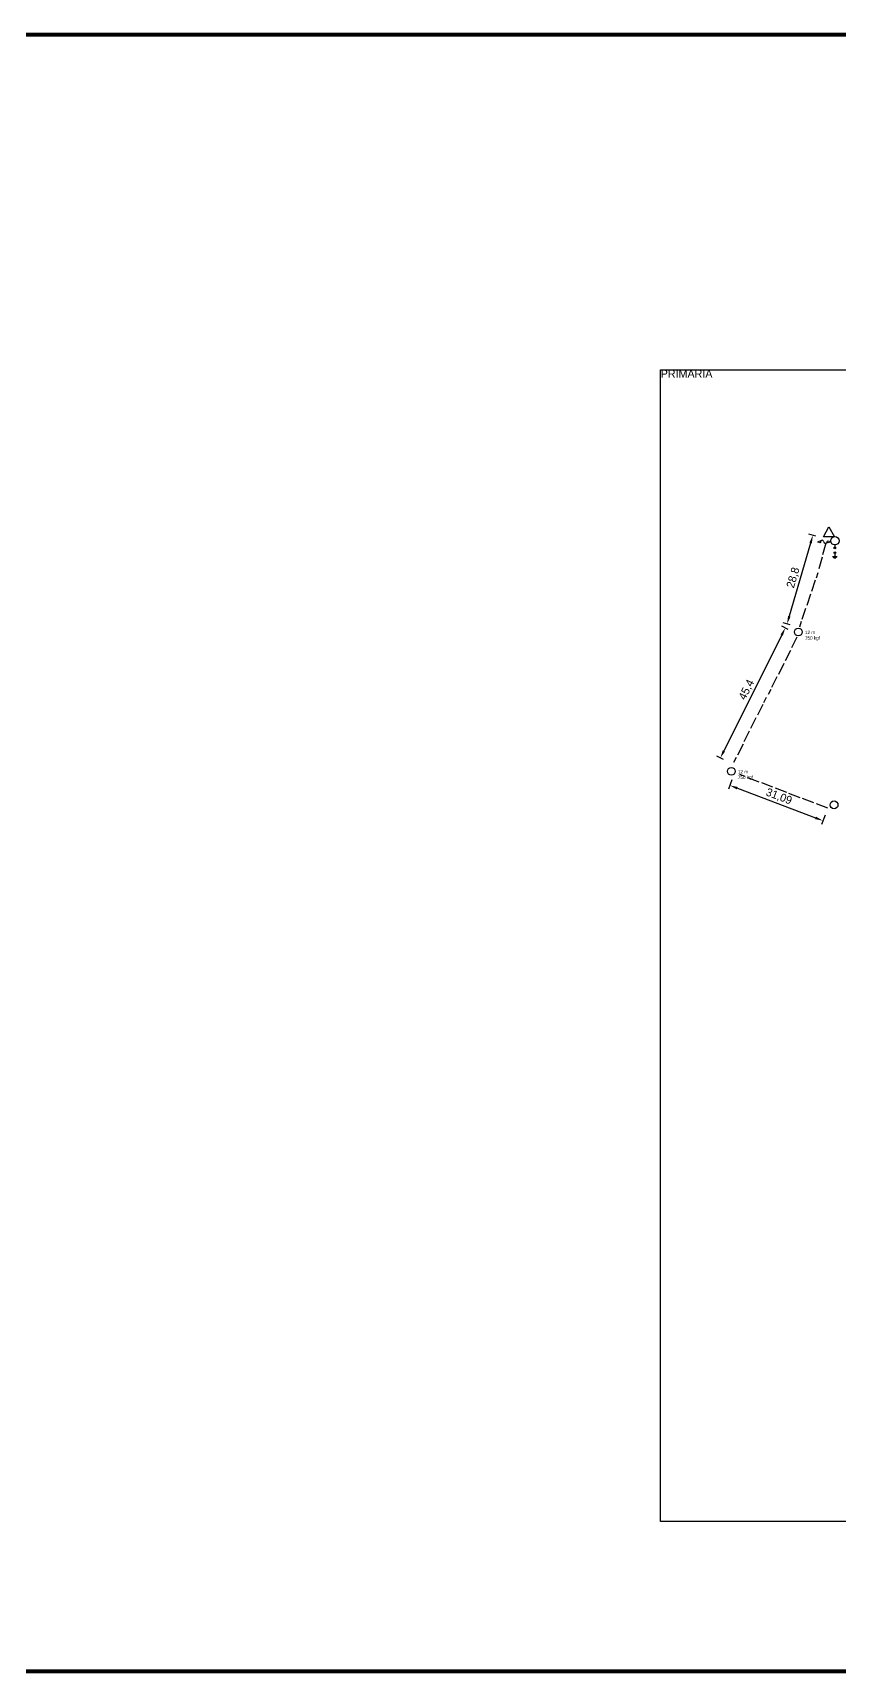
# Model space of a CAD drawing. Header units: millimetres. Extents: x -3588 to 75209, y -3737 to 38254.
# Drawn here: x 31889 to 32141, y 5353 to 5865 of the extents above; entities that cross this region are included whole.
import ezdxf

# ---------------------------------------------------------------- set-up
doc = ezdxf.new("R2010")
doc.units = ezdxf.units.MM
doc.layers.add('P', color=253, linetype='Continuous')
doc.dimstyles.new('ISO-25', dxfattribs={"dimtxt": 2.5, "dimasz": 2.5, "dimexe": 1.25, "dimexo": 0.625, "dimtad": 1, "dimtxsty": 'Standard', "dimcen": 2.5, "dimadec": 0, "dimazin": 0, "dimtfac": 1, "dimtmove": 0, "dimatfit": 3, "dimfxl": 1, "dimarcsym": 0})

# ---------------------------------------------------------------- blocks, each defined once
blk = doc.blocks.new('*D128')
at = {"color": 0, "lineweight": -2, "transparency": 16777216}
for p, q in [((32107.42, 5631.86), (32106.33, 5628.99)), ((32109.11, 5629.27), (32133.5, 5620.02)), ((32136.49, 5620.83), (32135.4, 5617.96))]:
    blk.add_line(p, q, dxfattribs=at)
at = {"color": 0, "transparency": 16777216}
for points in [[(32109.26, 5629.66), (32108.96, 5628.88), (32106.77, 5630.16)], [(32133.65, 5620.41), (32133.36, 5619.63), (32135.84, 5619.13)]]:
    blk.add_solid(points, dxfattribs=at)
at = {"layer": 'Defpoints', "color": 0, "transparency": 16777216}
for p in [(32107.64, 5632.45), (32135.84, 5619.13), (32136.71, 5621.42)]:
    blk.add_point(p, dxfattribs=at)
at = {"color": 0, "transparency": 16777216, "insert": (32122.05, 5626.59), "char_height": 2.5, "attachment_point": 5, "rotation": 339.2204}
blk.add_mtext('31,09', dxfattribs=at)
blk = doc.blocks.new('*D129')
at = {"color": 0, "lineweight": -2, "transparency": 16777216}
for p, q in [((32125, 5678.91), (32122.96, 5679.93)), ((32122.96, 5677.13), (32104.92, 5640.98)), ((32104.74, 5638.28), (32102.69, 5639.31))]:
    blk.add_line(p, q, dxfattribs=at)
at = {"color": 0, "transparency": 16777216}
for points in [[(32122.59, 5677.32), (32123.33, 5676.95), (32124.07, 5679.37)], [(32104.55, 5641.17), (32105.3, 5640.8), (32103.81, 5638.75)]]:
    blk.add_solid(points, dxfattribs=at)
at = {"layer": 'Defpoints', "color": 0, "transparency": 16777216}
for p in [(32125.56, 5678.63), (32103.81, 5638.75), (32105.3, 5638)]:
    blk.add_point(p, dxfattribs=at)
at = {"color": 0, "transparency": 16777216, "insert": (32112.08, 5659.99), "char_height": 2.5, "attachment_point": 5, "rotation": 63.487}
blk.add_mtext('45,4', dxfattribs=at)
blk = doc.blocks.new('*D130')
at = {"color": 0, "lineweight": -2, "transparency": 16777216}
for p, q in [((32131.98, 5705.87), (32125.33, 5683.02)), ((32133.61, 5708), (32131.47, 5708.62)), ((32125.57, 5680.35), (32123.43, 5680.97))]:
    blk.add_line(p, q, dxfattribs=at)
at = {"color": 0, "transparency": 16777216}
for points in [[(32131.58, 5705.99), (32132.38, 5705.76), (32132.67, 5708.27)], [(32124.93, 5683.14), (32125.73, 5682.9), (32124.63, 5680.62)]]:
    blk.add_solid(points, dxfattribs=at)
at = {"layer": 'Defpoints', "color": 0, "transparency": 16777216}
for p in [(32134.21, 5707.83), (32124.63, 5680.62), (32126.17, 5680.17)]:
    blk.add_point(p, dxfattribs=at)
at = {"color": 0, "transparency": 16777216, "insert": (32126.65, 5695.03), "char_height": 2.5, "attachment_point": 5, "rotation": 73.7871}
blk.add_mtext('28,8', dxfattribs=at)

msp = doc.modelspace()

# ---------------------------------------------------------------- linework, layer by layer
at = {"color": 10}
for p, q in [((32136.035, 5707.867), (32137.662, 5710.922)), ((32137.662, 5710.922), (32139.484, 5707.802)), ((32134.166, 5706.252), (32134.551, 5706.252)), ((32135.82, 5702.343), (32136.809, 5705.918)), ((32139.484, 5707.802), (32135.982, 5707.802)), ((32137.741, 5706.253), (32138.129, 5706.253)), ((32139.516, 5705.212), (32139.522, 5704.635)), ((32134.682, 5697.89), (32135.689, 5701.534)), ((32140.309, 5701.564), (32138.814, 5701.547)), ((32140.078, 5701.356), (32139.053, 5701.345)), ((32139.86, 5701.153), (32139.269, 5701.147)), ((32139.552, 5702.606), (32139.563, 5701.556)), ((32133.446, 5694.267), (32132.262, 5690.752)), ((32134.233, 5696.597), (32133.665, 5694.911)), ((32131.964, 5689.898), (32130.757, 5686.315)), ((32130.385, 5685.455), (32129.201, 5681.94)), ((32129.054, 5681.332), (32128.486, 5679.646)), ((32127.676, 5676.498), (32125.982, 5673.118)), ((32123.623, 5668.228), (32121.93, 5664.848)), ((32125.697, 5672.348), (32124.036, 5669.033)), ((32121.442, 5664.047), (32119.781, 5660.732)), ((32119.551, 5660.15), (32118.754, 5658.559)), ((32115.514, 5652.202), (32117.176, 5655.518)), ((32117.406, 5656.099), (32118.204, 5657.69)), ((32113.331, 5648.022), (32115.026, 5651.402)), ((32109.276, 5639.753), (32110.971, 5643.133)), ((32111.256, 5643.902), (32112.918, 5647.218)), ((32108.006, 5637.379), (32108.803, 5638.97)), ((32109.8, 5633.656), (32111.46, 5633.017)), ((32112.286, 5632.622), (32115.815, 5631.264)), ((32116.608, 5631.055), (32120.069, 5629.723)), ((32120.91, 5629.39), (32124.438, 5628.032)), ((32125.064, 5627.75), (32128.592, 5626.392)), ((32129.386, 5626.183), (32132.847, 5624.851)), ((32133.687, 5624.518), (32137.216, 5623.161))]:
    msp.add_line(p, q, dxfattribs=at)
msp.add_lwpolyline([(32085.131, 5760.039), (32506.032, 5760.039), (32506.032, 5400.177), (32085.131, 5400.177)], close=True)
for centre, radius in [((32134.827, 5706.259), 0.276), ((32137.465, 5706.255), 0.276), ((32139.561, 5706.581), 1.294), ((32139.522, 5704.372), 0.263), ((32139.546, 5702.866), 0.26), ((32128.158, 5678.086), 1.222), ((32107.224, 5634.562), 1.222), ((32139.305, 5624.076), 1.222)]:
    msp.add_circle(centre, radius, dxfattribs=at)
for centre, radius, start, end in [((32135.583, 5706.281), 0.481, 356.0473, 179.98075), ((32136.625, 5706.347), 0.571, 190.00363, 350.3175)]:
    msp.add_arc(centre, radius, start, end, dxfattribs=at)
at = {"layer": 'P', "color": 254, "const_width": 1.2}
for points in [[(20623.375, 5864.679), (35824.005, 5864.679)], [(20585.112, 5353.404), (35785.743, 5353.404)]]:
    msp.add_lwpolyline(points, dxfattribs=at)

# ---------------------------------------------------------------- texts
at = {"insert": (32085.169, 5760.005), "char_height": 2.5, "attachment_point": 1}
msp.add_mtext_dynamic_manual_height_columns('PRIMARIA ', width=136.11806, gutter_width=12.5, heights=[0], dxfattribs=at)
at = {"color": 10, "char_height": 1.03321, "attachment_point": 1}
for insert in [(32130.206, 5678.47), (32109.272, 5634.946)]:
    msp.add_mtext_dynamic_manual_height_columns('12 m^J750 kgf ', width=21.10344, gutter_width=5.166, heights=[0], dxfattribs=dict(at, insert=insert))

# ---------------------------------------------------------------- dimensions: what is measured, and where the dimension line sits
at = {"color": 1}
for p1, p2, distance, picture, middle in [((32134.21, 5707.827), (32126.169, 5680.173), -1.6, '*D130', (32126.653, 5695.029)), ((32125.563, 5678.628), (32105.297, 5638.004), -1.664, '*D129', (32112.077, 5659.989)), ((32107.643, 5632.447), (32136.709, 5621.418), -2.448, '*D128', (32122.047, 5626.592))]:
    dim = msp.add_aligned_dim(p1=p1, p2=p2, distance=distance, dimstyle='ISO-25', dxfattribs=at)
    dim.commit()
    dim.dimension.update_dxf_attribs({"geometry": picture, "text_midpoint": middle})

doc.saveas('drawing.dxf')
